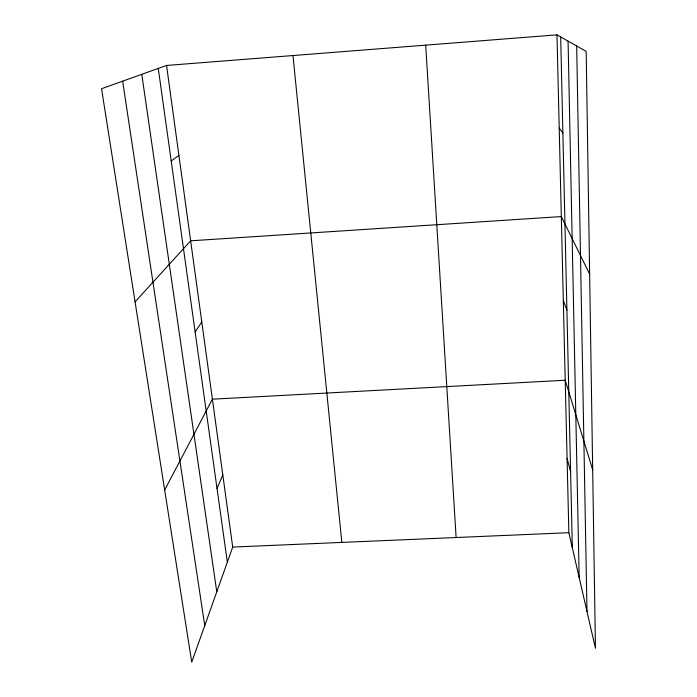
<?xml version="1.0" encoding="UTF-8"?>
<svg xmlns="http://www.w3.org/2000/svg" width="697" height="697" viewBox="0 0 697 697"><rect width="100%" height="100%" fill="white"/><g stroke="black" fill="none" stroke-linecap="round" stroke-linejoin="round"><path stroke-width="1.05" d="M166.557 65.448L232.711 547.075L191.736 662.15L101.553 88.728L166.557 65.448L556.99 34.85L586.186 51.395L595.447 648.245L568.857 532.7L556.99 34.85M217.028 488.466L222.796 474.927M164.666 490.043L212.393 399.181L565.223 380.248L592.685 469.856M195.125 331.903L201.79 321.962M135.079 301.879L190.638 240.805L561.32 216.575L589.645 274.095M171.209 160.972L178.911 155.422M232.711 547.075L568.857 532.7M559.212 128.152L562.88 133.031M563.324 300.494L566.914 310.095M567.088 458.382L570.599 471.817M122.646 81.174L204.744 625.636M141.779 74.318L216.776 591.823M158.271 68.419L227.335 562.165M292.967 55.542L341.835 542.405M425.693 45.139L456.117 537.526M560.684 36.95L572.333 547.79M568.072 41.123L579.172 577.491M576.672 46.002L586.987 611.461"/></g></svg>
